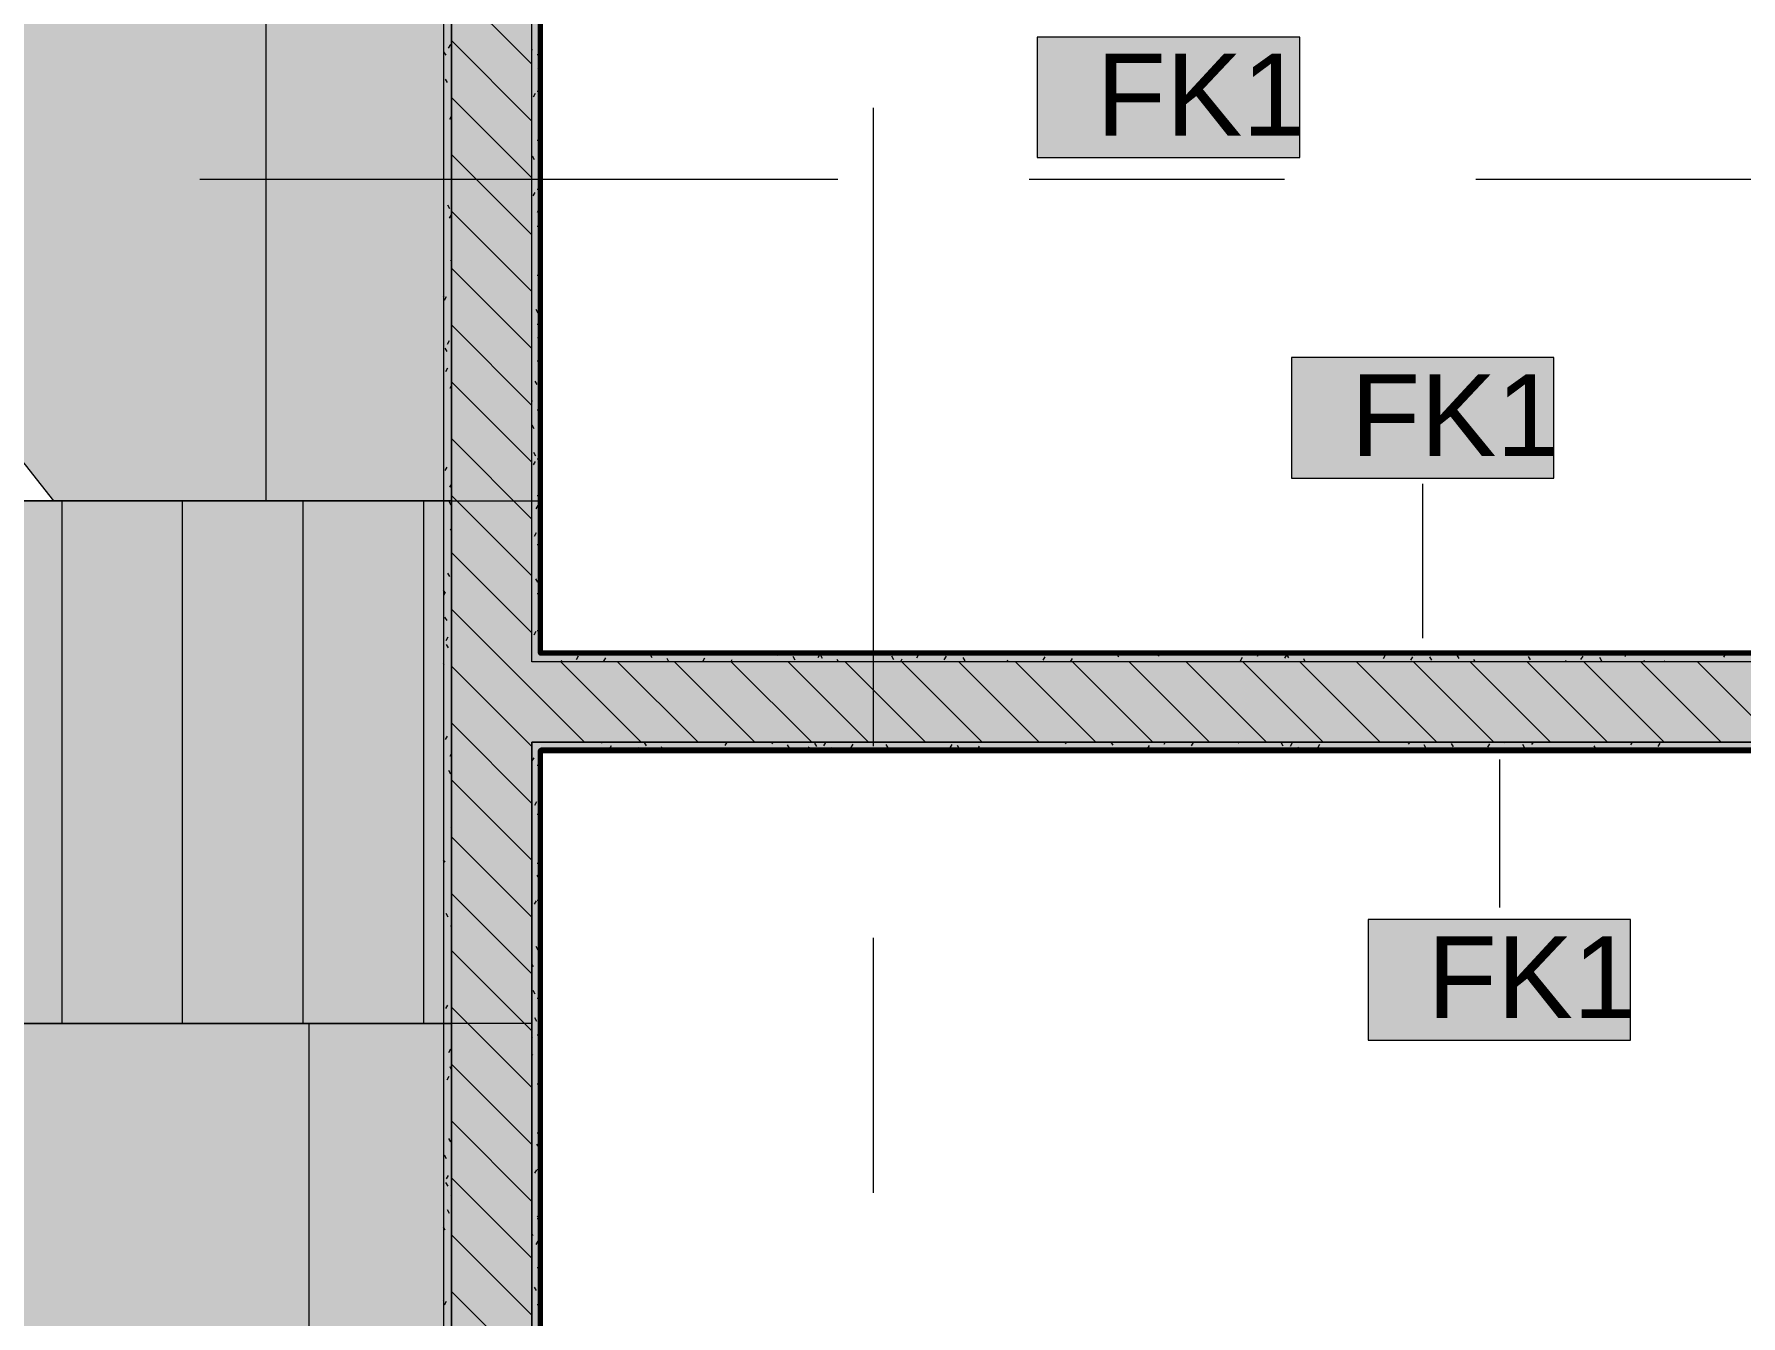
# Model space of a CAD drawing. Header units: millimetres. Extents: x -3817 to 677485, y -22715 to 103890.
# Drawn here: x 27765 to 32011, y 20384 to 23572 of the extents above; entities that cross this region are included whole.
import ezdxf

# ---------------------------------------------------------------- set-up
doc = ezdxf.new("R2010")
doc.units = ezdxf.units.MM
doc.layers.add('PDF _Геометрия', color=7, linetype='Continuous', true_color=0x1d1d1d)
doc.layers.add('PDF _Сплошная заливка', color=7, linetype='Continuous', true_color=0xffffff)
doc.layers.add('PDF _Текст', color=7, linetype='Continuous')
doc.styles.add('PDF GOST-Common', font='arial.ttf')

msp = doc.modelspace()

# ---------------------------------------------------------------- hatches: boundary and pattern name
at = {"layer": 'PDF _Сплошная заливка', "transparency": 33554559}
for points in [[(29011.8, 22011.3), (29023.3, 22011.3), (29023.3, 28391.3), (29003.3, 28391.3), (29003.3, 22011.3)], [(33838.7, 21811.3), (34253.3, 21811.3), (34253.3, 22011.3), (29003.3, 22011.3), (29003.3, 21811.3), (31121.3, 21811.3)], [(33653.3, 22011.3), (33653.3, 22031.3), (29023.3, 22031.3), (29023.3, 22011.3), (31121.3, 22011.3)], [(29003.3, 17131.3), (29023.3, 17132.3), (29023.3, 21811.3), (29003.3, 21811.3), (29003.3, 18863.3)], [(34232.3, 21791.3), (34253.3, 21791.3), (34253.3, 21811.3), (29023.3, 21811.3), (29024.3, 21791.3), (33838.7, 21791.3)]]:
    msp.add_hatch(color=256, dxfattribs=at).paths.add_polyline_path(points)
at = {"layer": 'PDF _Сплошная заливка', "true_color": 0xd9d9d9, "transparency": 33554559}
for points in [[(28803.3, 22411.3), (28803.3, 28361.3), (23938.3, 28361.3), (23938.3, 28358.6), (23953.3, 28358.4), (23953.3, 28341.4), (23143.1, 28341.4), (25289.8, 25615.5), (24981.3, 25038.2), (25900.6, 25809.5), (25635.7, 25176.2), (27813.1, 22411.3), (28783.3, 22411.3)], [(28803.3, 21111.3), (28803.3, 22411.3), (24950.6, 22411.3), (25413.7, 21823.4), (25386.6, 21697.3), (25457.3, 21768), (25535.8, 21829.9), (25472.9, 21699.3), (25974.4, 21111.3), (28783.3, 21111.3)], [(28783.3, 17142.3), (28803.3, 17142.3), (28803.3, 21111.3), (23933.3, 21111.3), (23933.3, 21099.8), (25312.5, 19348.5), (24999.2, 18764.4), (25916, 19539.8), (25643.1, 18916.1), (27040, 17142.3), (28404, 17142.3)]]:
    msp.add_hatch(color=254, dxfattribs=at).paths.add_polyline_path(points)

# ---------------------------------------------------------------- linework, layer by layer
at = {"layer": 'PDF _Геометрия', "color": 9, "lineweight": 9, "true_color": 0xc0c0c0}
for points in [[(33632.3, 23891.3), (33253.3, 23891.3), (33253.3, 23911.3), (33633.3, 23911.3), (33633.3, 23891.3), (33653.3, 23891.3), (33653.3, 22031.3), (33653.3, 22011.3), (29023.3, 22011.3), (29003.3, 22011.3), (29003.3, 28391.3), (29003.3, 28411.3), (30853.3, 28411.3), (30853.3, 28791.3), (31053.3, 28791.3), (31053.3, 29011.3)], [(33653.3, 22011.3), (29003.3, 22011.3), (29003.3, 28410.9), (30193.3, 28410.9), (30193.3, 28610.9), (26653.3, 28610.9)], [(26593.3, 28410.9), (28803.3, 28410.9), (28803.3, 17111.3), (22753.3, 17111.3), (22753.3, 16891.3), (24383.3, 16891.3), (24383.3, 15911.3), (23033.3, 15911.3), (23033.3, 16511.3), (23033.3, 16711.3), (22753.3, 16711.3), (22753.3, 16511.3), (22833.3, 16511.3), (22833.3, 15911.3), (22833.3, 15691.3), (22833.3, 16491.3), (22833.3, 16511.3), (22153.3, 16511.3), (22153.3, 17111.3), (22153.3, 17121.3), (22133.3, 17121.3), (22133.3, 17111.3), (22133.3, 16491.3), (22153.3, 16491.3)], [(33133.3, 17111.3), (29003.3, 17111.3), (29003.3, 21811.3), (34253.3, 21811.3)], [(34253.3, 21811.3), (29023.3, 21811.3), (29003.3, 21811.3), (29003.3, 17131.3), (29003.3, 17111.3), (33633.7, 17111.3)], [(29024.3, 21791.3), (34232.3, 21791.3)]]:
    msp.add_lwpolyline(points, dxfattribs=at)
at = {"layer": 'PDF _Геометрия', "color": 231, "lineweight": 70, "true_color": 0xff80c0}
for points in [[(33613.3, 27141.3), (33613.3, 24532.4), (33233.3, 24532.4), (33232.3, 24532.4), (33232.3, 23891.3), (33232.3, 23890.3), (33632.3, 23890.3), (33632.3, 22032.3), (29024.3, 22032.3), (29024.3, 28390.3), (30873.3, 28390.3), (30874.3, 28390.3), (30874.3, 28770.3), (32731.7, 28770.3), (32731.7, 27141.3), (32731.7, 27140.3), (33612.3, 27140.3), (33612.3, 24532.4), (33613.3, 24532.4)], [(34232.3, 21791.3), (29024.3, 21791.3)], [(33613.7, 17131.3), (33613.7, 19620.3), (33612.7, 19620.3), (33612.7, 17132.3), (29024.3, 17132.3), (29024.3, 21790.3), (34232.3, 21790.3), (34232.3, 21661.3), (34233.3, 21661.3)]]:
    msp.add_lwpolyline(points, dxfattribs=at)
at = {"layer": 'PDF _Геометрия', "color": 253, "lineweight": 9, "true_color": 0xaaaaaa}
for points in [[(28342.3, 22411.3), (28342.3, 28371.3)], [(29853.3, 21801), (29853.3, 23388.5)], [(28176.9, 23211.3), (29764.4, 23211.3)], [(30240.6, 23211.3), (30875.6, 23211.3)], [(31351.9, 23211.3), (32939.4, 23211.3)], [(29003.3, 21111.3), (22133.3, 21111.3), (22133.3, 22411.3), (29024.3, 22411.3)], [(27833.3, 22411.3), (27833.3, 21111.3)], [(28133.3, 22411.3), (28133.3, 21111.3)], [(28433.3, 22411.3), (28433.3, 21111.3)], [(28733.3, 22411.3), (28733.3, 21111.3)], [(29853.3, 20689.8), (29853.3, 21324.8)], [(28447.8, 21111.3), (28447.8, 17131.3)]]:
    msp.add_lwpolyline(points, dxfattribs=at)
at = {"layer": 'PDF _Геометрия', "color": 9, "lineweight": 9, "true_color": 0xc0c0c0}
msp.add_lwpolyline([(28783.3, 28401.3), (28783.3, 17121.3), (28803.3, 17121.3), (28803.3, 28401.3)], close=True, dxfattribs=at)
at = {"layer": 'PDF _Геометрия', "color": 231, "lineweight": 9, "true_color": 0xff80c0}
for points in [[(29023.3, 28391.3), (29023.3, 28390.3), (29023.3, 22031.3), (29024.3, 22031.3), (33633.3, 22031.3), (33633.3, 22032.3), (33633.3, 23891.3), (33632.3, 23891.3)], [(29024.3, 21791.3), (29023.3, 21791.3), (29023.3, 17132.3), (29023.3, 17131.3)]]:
    msp.add_lwpolyline(points, dxfattribs=at)
at = {"layer": 'PDF _Геометрия', "color": 7, "lineweight": 9}
for points in [[(29023.3, 22031.3), (29023.3, 28390.3)], [(31219.5, 22070), (31219.5, 22454)], [(33633.3, 22031.3), (29024.3, 22031.3)], [(29023.3, 17132.3), (29023.3, 21791.3)], [(31410.2, 21767.8), (31410.2, 21399.9)]]:
    msp.add_lwpolyline(points, dxfattribs=at)
at = {"layer": 'PDF _Геометрия', "color": 8, "lineweight": 9, "true_color": 0x808080}
for points in [[(28803.3, 28361.3), (23127.3, 28361.3), (25289.8, 25615.5), (24981.3, 25038.2), (25900.6, 25809.5), (25635.7, 25176.2), (27813.1, 22411.3), (28803.3, 22411.3)], [(28803.3, 22411.3), (24950.6, 22411.3), (25413.7, 21823.4), (25386.6, 21697.3), (25457.3, 21768), (25535.8, 21829.9), (25472.9, 21699.3), (25974.4, 21111.3), (28803.3, 21111.3)], [(28803.3, 21111.3), (23924.2, 21111.3), (25312.5, 19348.5), (24999.2, 18764.4), (25916, 19539.8), (25643.1, 18916.1), (27040, 17142.3), (28803.3, 17142.3)]]:
    msp.add_lwpolyline(points, close=True, dxfattribs=at)
at = {"layer": 'PDF _Геометрия', "lineweight": 9}
for points in [[(29003.3, 23497.4), (28803.3, 23697.4)], [(29003.3, 23355.9), (28803.3, 23555.9)], [(29003.3, 23214.5), (28803.3, 23414.5)], [(29003.3, 23073.1), (28803.3, 23273.1)], [(29003.3, 22931.7), (28803.3, 23131.7)], [(29003.3, 22790.2), (28803.3, 22990.2)], [(29003.3, 22648.8), (28803.3, 22848.8)], [(29003.3, 22507.4), (28803.3, 22707.4)], [(29003.3, 22366), (28803.3, 22566)], [(29003.3, 22224.6), (28803.3, 22424.6)], [(29003.3, 22083.1), (28803.3, 22283.1)], [(29133.6, 21811.3), (29003.3, 21941.7), (28803.3, 22141.7)], [(29003.3, 21800.3), (28803.3, 22000.3)], [(29275.1, 21811.3), (29075.1, 22011.3)], [(29416.5, 21811.3), (29216.5, 22011.3)], [(29557.9, 21811.3), (29357.9, 22011.3)], [(29699.3, 21811.3), (29499.3, 22011.3)], [(29840.7, 21811.3), (29640.7, 22011.3)], [(29982.2, 21811.3), (29782.2, 22011.3)], [(30123.6, 21811.3), (29923.6, 22011.3)], [(30265, 21811.3), (30065, 22011.3)], [(30406.4, 21811.3), (30206.4, 22011.3)], [(30547.8, 21811.3), (30347.8, 22011.3)], [(30689.3, 21811.3), (30489.3, 22011.3)], [(30830.7, 21811.3), (30630.7, 22011.3)], [(30972.1, 21811.3), (30772.1, 22011.3)], [(31113.5, 21811.3), (30913.5, 22011.3)], [(31255, 21811.3), (31055, 22011.3)], [(31396.4, 21811.3), (31196.4, 22011.3)], [(31537.8, 21811.3), (31337.8, 22011.3)], [(31679.2, 21811.3), (31479.2, 22011.3)], [(31820.6, 21811.3), (31620.6, 22011.3)], [(31962.1, 21811.3), (31762.1, 22011.3)], [(32103.5, 21811.3), (31903.5, 22011.3)], [(29003.3, 21658.9), (28803.3, 21858.9)], [(29003.3, 21517.5), (28803.3, 21717.5)], [(29003.3, 21376), (28803.3, 21576)], [(29003.3, 21234.6), (28803.3, 21434.6)], [(29003.3, 21093.2), (28803.3, 21293.2)], [(29003.3, 20951.8), (28803.3, 21151.8)], [(29003.3, 20810.3), (28803.3, 21010.3)], [(29003.3, 20668.9), (28803.3, 20868.9)], [(29003.3, 20527.5), (28803.3, 20727.5)], [(29003.3, 20386.1), (28803.3, 20586.1)], [(29003.3, 20244.7), (28803.3, 20444.7)]]:
    msp.add_lwpolyline(points, dxfattribs=at)
at = {"layer": 'PDF _Геометрия', "color": 253, "lineweight": 9, "true_color": 0x9b9b9b}
for points in [[(28789.4, 23519.8), (28784.4, 23528.5)], [(28800.2, 23546.3), (28795.2, 23537.6)], [(29004.3, 23534), (29003.3, 23532.2)], [(28803, 23521.7), (28803.3, 23521.7)], [(29016.4, 23521.7), (29023.3, 23521.7)], [(29023.3, 23480.6), (29019, 23488)], [(28793.5, 23451.8), (28788.5, 23460.5)], [(28803.3, 23429.7), (28802.2, 23427.9)], [(29011.4, 23424.4), (29006.3, 23415.6)], [(29016.4, 23430.2), (29023.3, 23430.2)], [(28803.2, 23368.6), (28798.2, 23359.9)], [(28803, 23338.8), (28803.3, 23338.8)], [(28803, 23277.8), (28803.3, 23277.8)], [(29016.4, 23308.3), (29023.3, 23308.3)], [(29009.8, 23259.9), (29004.8, 23268.7)], [(28803, 23186.4), (28803.3, 23186.4)], [(29016.4, 23186.4), (29023.3, 23186.4)], [(28798.7, 23138), (28793.6, 23146.7)], [(29010.3, 23178.6), (29005.3, 23169.9)], [(28802.1, 23122.8), (28797.1, 23114.1)], [(29021.4, 23137), (29016.4, 23128.3)], [(29016.4, 23094.9), (29023.3, 23094.9)], [(28803.3, 23008.2), (28801.8, 23010.7)], [(28803, 23003.5), (28803.3, 23003.5)], [(28803, 22942.5), (28803.3, 22942.5)], [(29016.4, 22973), (29023.3, 22973)], [(29023.3, 22957.3), (29019.4, 22950.6)], [(28784.5, 22918.7), (28783.3, 22920.9)], [(28789.8, 22918.7), (28784.8, 22910)], [(28803, 22851.1), (28803.3, 22851.1)], [(29019.1, 22878.1), (29014.1, 22886.9)], [(29016.4, 22851.1), (29023.3, 22851.1)], [(28796.9, 22809.1), (28791.9, 22800.4)], [(29023.2, 22810.1), (29018.2, 22818.8)], [(28792.7, 22782.6), (28787.7, 22791.3)], [(28792.8, 22741), (28787.8, 22732.3)], [(29016.4, 22759.7), (29023.3, 22759.7)], [(29023.3, 22749), (29022.2, 22750.8)], [(28803.3, 22698.1), (28799, 22690.7)], [(29016.1, 22700.4), (29011.1, 22709.2)], [(29023.3, 22713.4), (29018.3, 22704.8)], [(28803, 22668.2), (28803.3, 22668.2)], [(29005, 22658.8), (29003.3, 22661.8)], [(29016.4, 22637.7), (29023.3, 22637.7)], [(28803, 22607.3), (28803.3, 22607.3)], [(29009, 22590.8), (29004, 22599.5)], [(28803, 22515.8), (28803.3, 22515.8)], [(29011.1, 22509.5), (29006.1, 22500.7)], [(29013.1, 22522.7), (29008.1, 22531.5)], [(29016.4, 22515.8), (29023.3, 22515.8)], [(28791.7, 22495.3), (28786.7, 22486.6)], [(28802.9, 22453.7), (28797.9, 22445)], [(29016.4, 22424.4), (29023.3, 22424.4)], [(28802, 22400.8), (28796.9, 22409.5)], [(29018.2, 22399.8), (29013.1, 22391.1)], [(28803.3, 22337.6), (28801, 22341.5)], [(28803, 22332.9), (28803.3, 22332.9)], [(29014.1, 22331.8), (29009, 22323)], [(29016.4, 22302.5), (29023.3, 22302.5)], [(28803, 22272), (28803.3, 22272)], [(29023.3, 22286.7), (29020.2, 22281.4)], [(28799, 22223.1), (28793.9, 22231.8)], [(29018.3, 22209), (29013.3, 22217.7)], [(28787.8, 22181.5), (28783.3, 22189.4)], [(28786.6, 22181.5), (28783.3, 22175.8)], [(28803, 22180.5), (28803.3, 22180.5)], [(29016.4, 22180.5), (29023.3, 22180.5)], [(28791.9, 22113.5), (28786.9, 22122.2)], [(29013, 22086), (29008, 22077.3)], [(29016.4, 22089.1), (29023.3, 22089.1)], [(28793.6, 22071.9), (28788.6, 22063.2)], [(28796, 22045.4), (28791, 22054.1)], [(29023.3, 22042.9), (29019.1, 22035.7)], [(29023.3, 22078.5), (29021.4, 22081.6)], [(28784.8, 22003.8), (28783.3, 22006.5)], [(28803, 21997.7), (28803.3, 21997.7)], [(29076.9, 22013.9), (29075.5, 22011.3)], [(29077.3, 22028.1), (29087.4, 22028.1)], [(29118.6, 22025.1), (29113.5, 22016.3)], [(29168.8, 22028.1), (29178.8, 22028.1)], [(29186.6, 22021), (29181.6, 22012.3)], [(29193, 22028.3), (29191.3, 22031.3)], [(29260.2, 22028.1), (29270.3, 22028.1)], [(29302.7, 22021.2), (29297.7, 22029.9)], [(29333.4, 22031.3), (29332.9, 22030.5)], [(29343.6, 22011.3), (29339.3, 22018.8)], [(29432.3, 22019.9), (29427.4, 22011.3)], [(29438.8, 22029.4), (29437.6, 22031.3)], [(29443.1, 22028.1), (29453.2, 22028.1)], [(29500.4, 22015.8), (29497.8, 22011.3)], [(29534.5, 22028.1), (29544.6, 22028.1)], [(29595.5, 22028.1), (29605.6, 22028.1)], [(29616.5, 22026.4), (29613.6, 22031.3)], [(29658.1, 22015.2), (29653.1, 22023.9)], [(29719.7, 22029.9), (29714.7, 22021.2)], [(29726.1, 22019.3), (29721.1, 22028)], [(29747.9, 22028.1), (29758, 22028.1)], [(29765.9, 22011.3), (29762.7, 22016.9)], [(29839.3, 22028.1), (29849.4, 22028.1)], [(29903.8, 22016.3), (29898.8, 22025)], [(29923.8, 22017.7), (29920.1, 22011.3)], [(29930.8, 22028.1), (29940.8, 22028.1)], [(29965.4, 22028.8), (29960.4, 22020.1)], [(30033.5, 22024.8), (30028.4, 22016.1)], [(30081.5, 22013.3), (30076.5, 22022)], [(30113.7, 22028.1), (30123.7, 22028.1)], [(30188.3, 22011.3), (30186.2, 22015)], [(30205.1, 22028.1), (30215.2, 22028.1)], [(30266.1, 22028.1), (30276.1, 22028.1)], [(30279.2, 22023.7), (30274.2, 22015)], [(30347.2, 22019.6), (30342.5, 22011.3)], [(30364.2, 22011.3), (30363.9, 22012)], [(30418.5, 22028.1), (30428.5, 22028.1)], [(30463.3, 22022.6), (30458.3, 22031.3)], [(30509.9, 22028.1), (30520, 22028.1)], [(30565.2, 22031.3), (30561.6, 22025)], [(30601.3, 22028.1), (30611.4, 22028.1)], [(30770.7, 22021.5), (30765.6, 22012.8)], [(30777.1, 22027.8), (30775, 22031.3)], [(30784.2, 22028.1), (30794.3, 22028.1)], [(30811.6, 22031.3), (30807.3, 22023.9)], [(30880.3, 22028.6), (30875.3, 22019.8)], [(30875.7, 22028.1), (30885.7, 22028.1)], [(30886.8, 22020.7), (30881.7, 22029.4)], [(30927.4, 22011.3), (30923.4, 22018.3)], [(30936.6, 22028.1), (30946.7, 22028.1)], [(31022.8, 22028.9), (31021.4, 22031.3)], [(31089, 22028.1), (31099.1, 22028.1)], [(31126.1, 22027.5), (31121.1, 22018.7)], [(31180.5, 22028.1), (31190.5, 22028.1)], [(31194.1, 22023.4), (31189.1, 22014.7)], [(31200.5, 22025.9), (31197.4, 22031.3)], [(31242.2, 22014.7), (31237.1, 22023.4)], [(31271.9, 22028.1), (31282, 22028.1)], [(31310.2, 22018.8), (31305.2, 22027.5)], [(31349.7, 22011.3), (31346.8, 22016.4)], [(31409.9, 22031.3), (31408.4, 22028.8)], [(31454.8, 22028.1), (31464.8, 22028.1)], [(31487.9, 22015.8), (31482.9, 22024.5)], [(31546.2, 22028.1), (31556.3, 22028.1)], [(31575.9, 22014.1), (31574.3, 22011.3)], [(31607.2, 22028.1), (31617.2, 22028.1)], [(31617.6, 22025.3), (31612.5, 22016.6)], [(31656.3, 22031.3), (31654.2, 22027.7)], [(31665.6, 22012.8), (31660.6, 22021.5)], [(31726.6, 22031.3), (31722.2, 22023.6)], [(31759.6, 22028.1), (31769.6, 22028.1)], [(31772.1, 22011.3), (31770.3, 22014.5)], [(31821.7, 22013), (31820.7, 22011.3)], [(31851, 22028.1), (31861.1, 22028.1)], [(31942.5, 22028.1), (31952.5, 22028.1)], [(31948, 22011.3), (31948, 22011.5)], [(31973, 22031.2), (31967.9, 22022.5)], [(28803, 21936.7), (28803.3, 21936.7)], [(28803, 21845.3), (28803.3, 21845.3)], [(28792.5, 21826.1), (28787.5, 21817.4)], [(29178.9, 21808.9), (29177.5, 21811.3)], [(29200.7, 21801.6), (29195.7, 21792.9)], [(29268.8, 21797.5), (29265.2, 21791.3)], [(29288.5, 21801.9), (29283.5, 21810.6)], [(29329.8, 21791.3), (29325.2, 21799.4)], [(29424.6, 21810), (29423.9, 21811.3)], [(29487.9, 21811.3), (29483.1, 21803)], [(29602.3, 21807.1), (29599.8, 21811.3)], [(29644, 21795.9), (29638.9, 21804.6)], [(29692.2, 21799.4), (29687.5, 21791.3)], [(29712, 21800), (29707, 21808.7)], [(29733.9, 21810.6), (29728.8, 21801.9)], [(29752.2, 21791.3), (29748.6, 21797.5)], [(29801.9, 21806.5), (29796.9, 21797.8)], [(29889.7, 21797), (29884.7, 21805.7)], [(30047.6, 21805.4), (30042.6, 21796.7)], [(30067.4, 21794), (30062.4, 21802.7)], [(30104.1, 21791.3), (30104, 21791.6)], [(30115.7, 21801.3), (30110.6, 21792.6)], [(30174.5, 21791.3), (30172, 21795.6)], [(30332.6, 21811.3), (30330, 21806.8)], [(30350.5, 21791.3), (30349.7, 21792.6)], [(30449.2, 21803.3), (30444.5, 21811.3)], [(30497.5, 21792.1), (30497, 21791.3)], [(30539.1, 21803.2), (30534.1, 21794.5)], [(30579, 21811.3), (30575.7, 21805.7)], [(30648.8, 21810.3), (30643.7, 21801.6)], [(30763, 21808.4), (30761.3, 21811.3)], [(30872.6, 21801.4), (30867.6, 21810.1)], [(30894.5, 21809.2), (30889.5, 21800.5)], [(30913.6, 21791.3), (30909.2, 21798.9)], [(30962.5, 21805.1), (30957.5, 21796.4)], [(31008.7, 21809.5), (31007.6, 21811.3)], [(31177.3, 21811.3), (31176.8, 21810.6)], [(31186.4, 21806.5), (31183.6, 21811.3)], [(31228, 21795.4), (31223, 21804.1)], [(31296.1, 21799.5), (31291, 21808.2)], [(31335.9, 21791.3), (31332.7, 21797)], [(31344.3, 21795.9), (31341.7, 21791.3)], [(31386, 21807), (31380.9, 21798.3)], [(31423.7, 21811.3), (31422.6, 21809.5)], [(31473.8, 21796.5), (31468.7, 21805.2)], [(31494, 21811.3), (31490.6, 21805.4)], [(31590.1, 21794.8), (31588.1, 21791.3)], [(31651.5, 21793.5), (31646.4, 21802.2)], [(31740.4, 21811.3), (31736.3, 21804.3)], [(31758.3, 21791.3), (31756.1, 21795.1)], [(31809.4, 21808.9), (31804.4, 21800.2)], [(31934.3, 21791.3), (31933.8, 21792.1)], [(28803.3, 21783.7), (28798.7, 21775.8)], [(29007.8, 21772.2), (29003.3, 21764.4)], [(29016.4, 21753.8), (29023.3, 21753.8)], [(28801.2, 21731.7), (28796.1, 21740.4)], [(29003.7, 21704.2), (29003.3, 21703.4)], [(28803, 21662.4), (28803.3, 21662.4)], [(29014.9, 21662.6), (29009.8, 21653.9)], [(29016.4, 21631.9), (29023.3, 21631.9)], [(28803.3, 21600.9), (28801.7, 21598.1)], [(28803, 21601.4), (28803.3, 21601.4)], [(28787, 21512.3), (28783.3, 21518.8)], [(28803, 21510), (28803.3, 21510)], [(29016.4, 21510), (29023.3, 21510)], [(29021.6, 21471.8), (29016.6, 21480.5)], [(28783.3, 21444.3), (28783.3, 21444.3)], [(29013.8, 21416.8), (29008.8, 21408.1)], [(29016.4, 21418.5), (29023.3, 21418.5)], [(29023.3, 21407.9), (29020.6, 21412.4)], [(28795.2, 21376.2), (28790.2, 21385)], [(29023.3, 21372.3), (29019.9, 21366.5)], [(28803.3, 21357), (28800.6, 21352.3)], [(28803, 21327.1), (28803.3, 21327.1)], [(29018.6, 21294.1), (29013.6, 21302.8)], [(29016.4, 21296.6), (29023.3, 21296.6)], [(28803, 21266.1), (28803.3, 21266.1)], [(29007.4, 21252.4), (29003.3, 21259.7)], [(29011.5, 21184.4), (29006.5, 21193.1)], [(28793.3, 21157), (28788.3, 21148.3)], [(28803, 21174.7), (28803.3, 21174.7)], [(29016.4, 21174.7), (29023.3, 21174.7)], [(29023.3, 21189.4), (29022.9, 21188.8)], [(29015.6, 21116.4), (29010.6, 21125.1)], [(29004.5, 21074.7), (29003.3, 21076.8)], [(29016.4, 21083.3), (29023.3, 21083.3)], [(28800.4, 21047.3), (28795.4, 21038.6)], [(29004.5, 21035), (29003.3, 21032.9)], [(28796.3, 20979.3), (28791.3, 20970.5)], [(28803.3, 20996.5), (28799.4, 21003.2)], [(28803, 20991.8), (28803.3, 20991.8)], [(29016.4, 20961.3), (29023.3, 20961.3)], [(29023.3, 20945.6), (29021.8, 20943.1)], [(28803.3, 20930.3), (28802.5, 20928.9)], [(28803, 20930.9), (28803.3, 20930.9)], [(28801.5, 20816.7), (28796.4, 20825.5)], [(28803, 20839.4), (28803.3, 20839.4)], [(29020.8, 20802.6), (29015.8, 20811.3)], [(29016.4, 20839.4), (29023.3, 20839.4)], [(28790.3, 20775.1), (28785.3, 20783.8)], [(29003.4, 20789.3), (29003.3, 20789)], [(28795.2, 20733.5), (28790.2, 20724.8)], [(29014.6, 20747.7), (29009.6, 20739)], [(29016.4, 20748), (29023.3, 20748)], [(28794.4, 20707.1), (28789.3, 20715.8)], [(28803.3, 20686.5), (28801.4, 20683.2)], [(28798.5, 20639), (28793.4, 20647.8)], [(28803, 20656.5), (28803.3, 20656.5)], [(28787.3, 20597.4), (28783.3, 20604.4)], [(29016.4, 20626.1), (29023.3, 20626.1)], [(29021.7, 20638), (29016.6, 20629.3)], [(28803, 20595.6), (28803.3, 20595.6)], [(29006.6, 20583.3), (29003.3, 20589.1)], [(29017.6, 20570), (29012.5, 20561.3)], [(28803, 20504.1), (28803.3, 20504.1)], [(29016.4, 20504.1), (29023.3, 20504.1)], [(29014.8, 20447.2), (29009.8, 20455.9)], [(28784.3, 20419.7), (28783.3, 20421.5)], [(28790.1, 20419.8), (28785, 20411)], [(29016.4, 20412.7), (29023.3, 20412.7)]]:
    msp.add_lwpolyline(points, dxfattribs=at)
at = {"layer": 'PDF _Геометрия', "color": 7, "lineweight": 9}
for points in [[(30913.6, 23565), (30260.5, 23565), (30260.5, 23265), (30913.6, 23265)], [(31546.1, 22767.9), (30893, 22767.9), (30893, 22467.9), (31546.1, 22467.9)], [(31736.7, 21369.8), (31083.6, 21369.8), (31083.6, 21069.8), (31736.7, 21069.8)]]:
    msp.add_lwpolyline(points, close=True, dxfattribs=at)
at = {"layer": 'PDF _Сплошная заливка', "lineweight": 35, "transparency": 33554559}
for points in [[(29003.3, 17111.3), (29003.3, 28410.9), (28803.3, 17111.3), (28803.3, 28410.9)], [(28803.3, 17121.3), (28803.3, 28401.3), (28783.3, 17121.3), (28783.3, 28401.3)]]:
    msp.add_solid(points, dxfattribs=at)
at = {"layer": 'PDF _Сплошная заливка', "lineweight": 9, "transparency": 33554559}
for points in [[(30913.6, 23565), (30260.5, 23565), (30913.6, 23265), (30260.5, 23265)], [(31546.1, 22767.9), (30893, 22767.9), (31546.1, 22467.9), (30893, 22467.9)], [(31736.7, 21369.8), (31083.6, 21369.8), (31736.7, 21069.8), (31083.6, 21069.8)]]:
    msp.add_solid(points, dxfattribs=at)
at = {"layer": 'PDF _Сплошная заливка', "color": 254, "lineweight": 35, "true_color": 0xffb9dc, "transparency": 33554559}
msp.add_solid([(29023.3, 22031.3), (29024.3, 22032.3), (29023.3, 22281.3)], dxfattribs=at)

# ---------------------------------------------------------------- texts
at = {"layer": 'PDF _Текст', "char_height": 203.2, "attachment_point": 4, "style": 'PDF GOST-Common'}
for insert in [(30407.6, 23421.6), (31040.1, 22624.5), (31230.7, 21226.4)]:
    msp.add_mtext('FK1', dxfattribs=dict(at, insert=insert))

doc.saveas('drawing.dxf')
